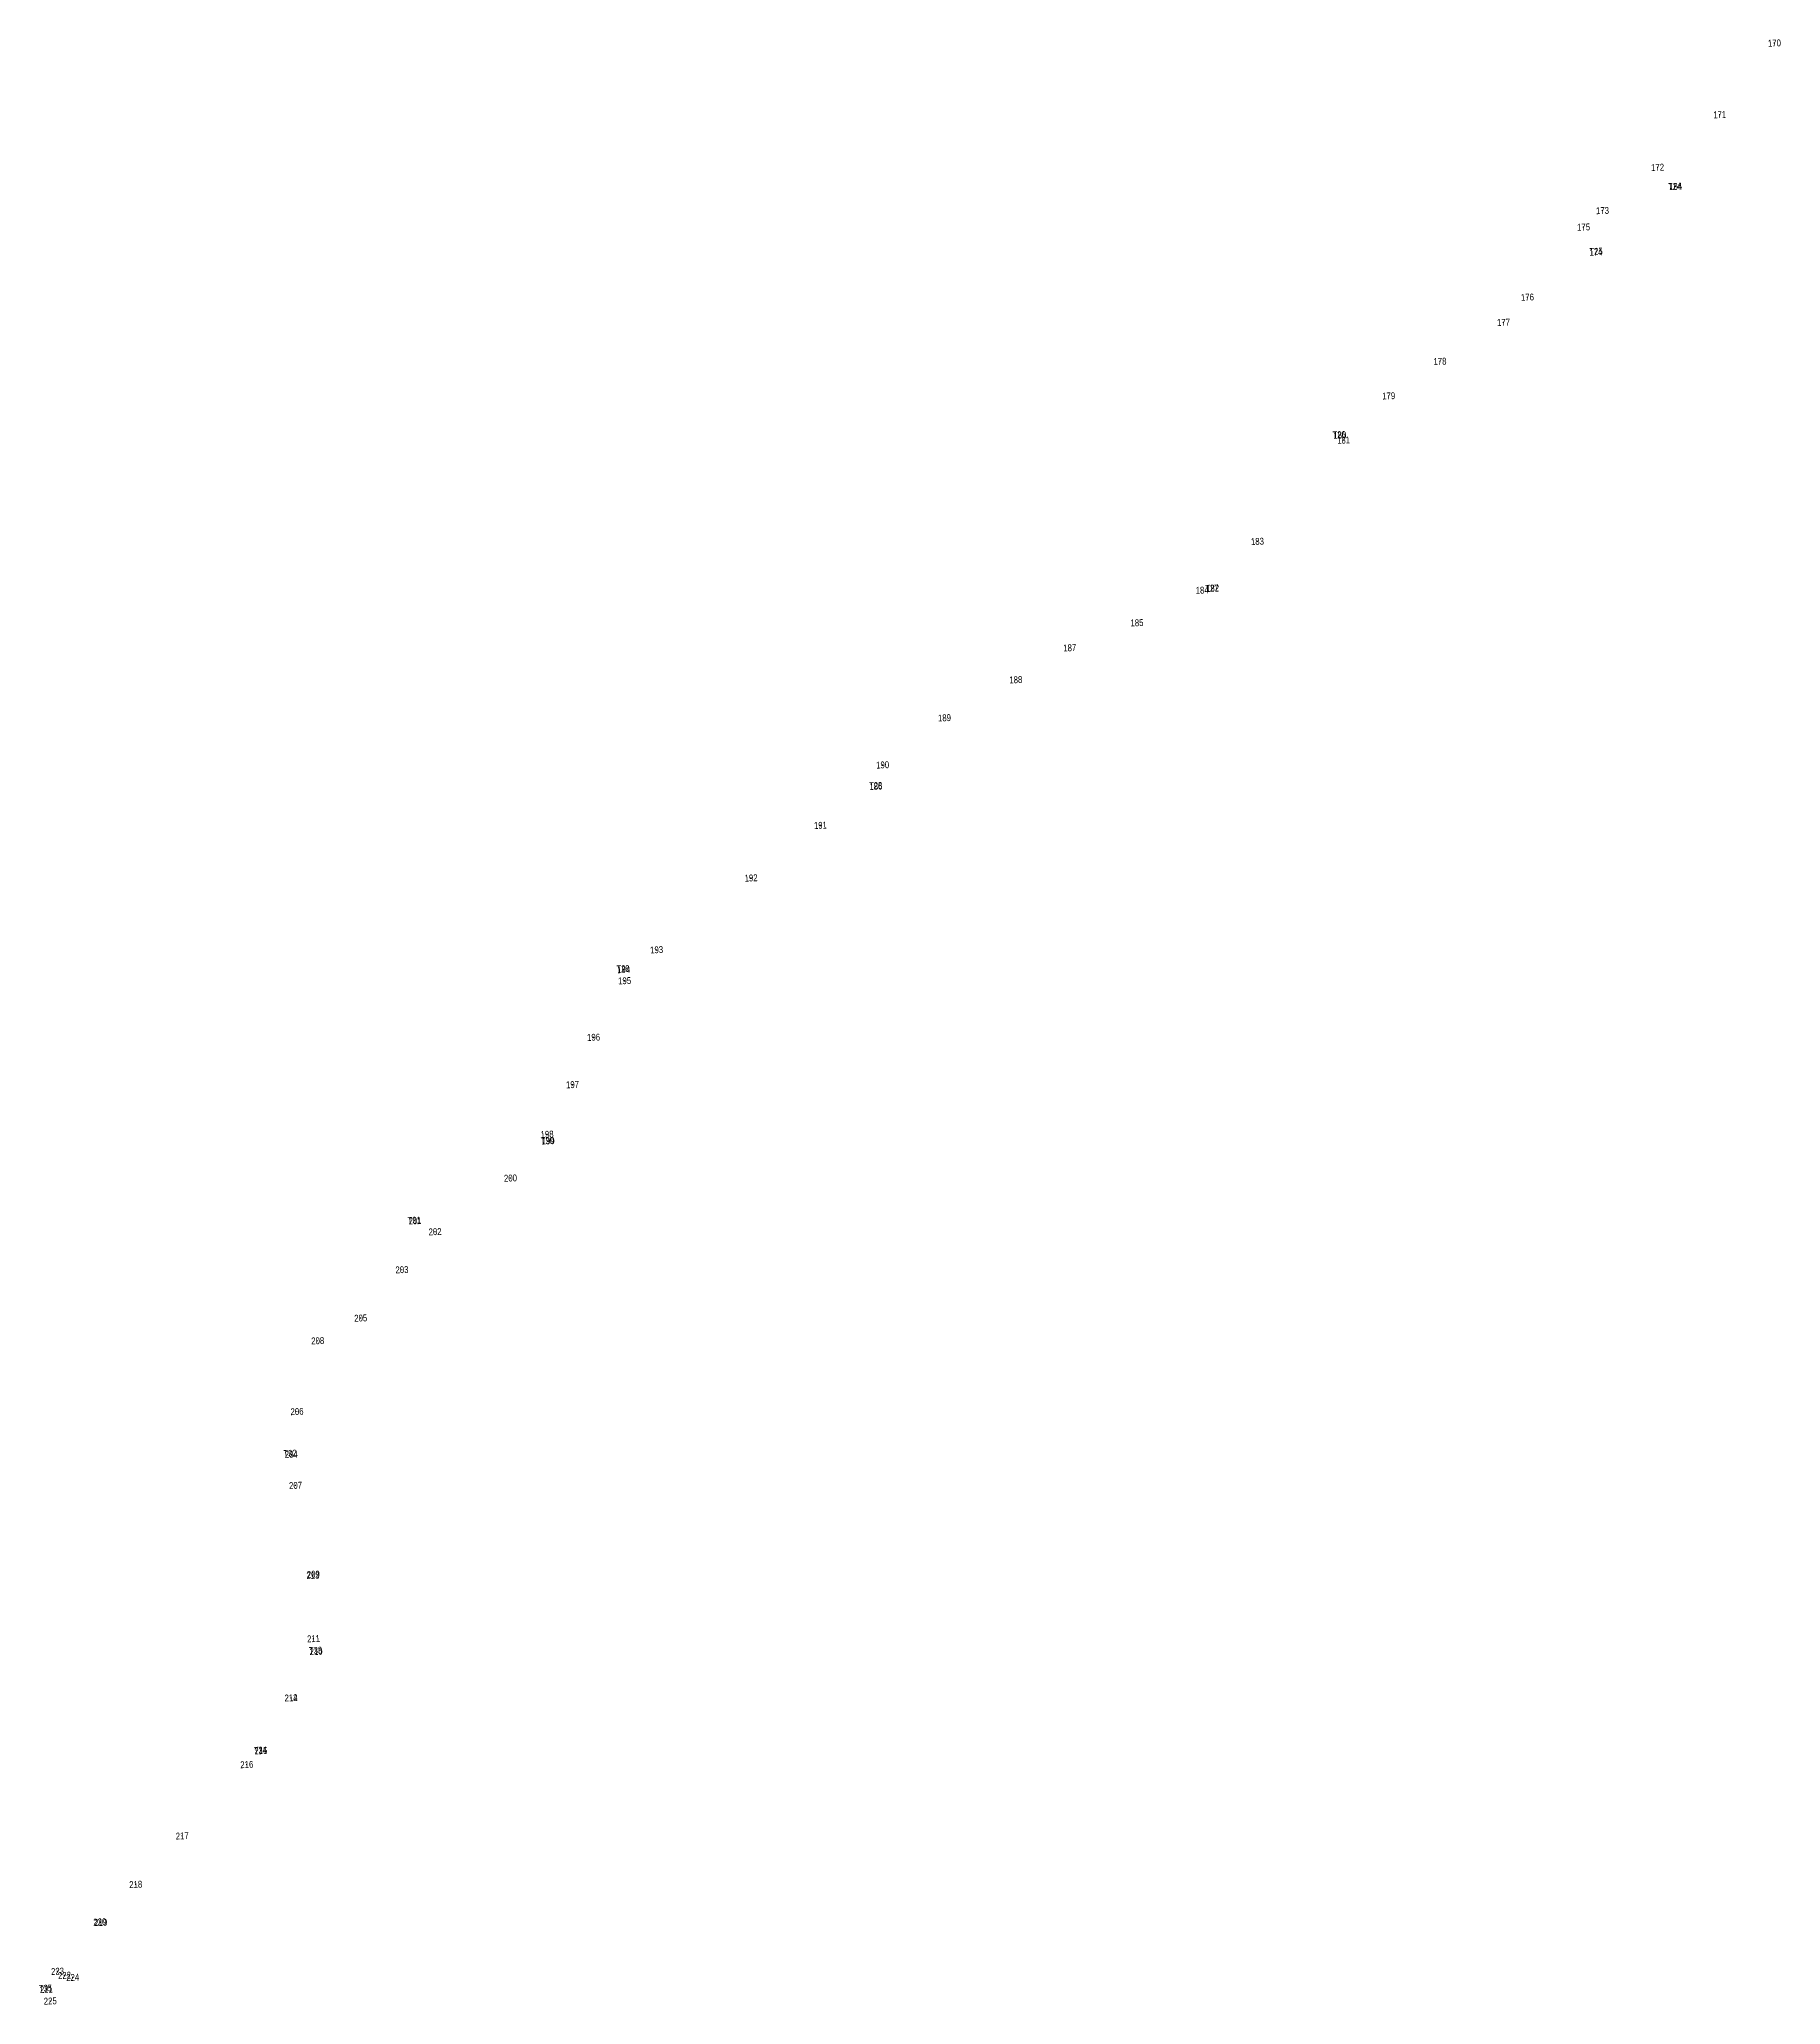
# Model space of a CAD drawing. Header units: metres. Extents: x 542696 to 545216, y 1823513 to 1835687.
# Drawn here: x 543409 to 544677, y 1829634 to 1831065 of the extents above; entities that cross this region are included whole.
import ezdxf
from ezdxf.enums import TextEntityAlignment as Align

# ---------------------------------------------------------------- set-up
doc = ezdxf.new("R2010")
doc.units = ezdxf.units.M
doc.header["$LTSCALE"] = 2
doc.layers.add('11', color=7, linetype='Continuous', lineweight=13)
doc.layers.add('12', color=7, linetype='Continuous')

msp = doc.modelspace()

# ---------------------------------------------------------------- linework, layer by layer
at = {"layer": '11'}
for p, q in [((544672.21, 1831061.89), (544671.59, 1831061.87)), ((544671.9, 1831061.57), (544671.88, 1831062.19)), ((544632.39, 1831009.74), (544631.77, 1831009.72)), ((544632.09, 1831009.43), (544632.07, 1831010.05)), ((544587.17, 1830971.41), (544586.56, 1830971.39)), ((544586.88, 1830971.07), (544586.85, 1830971.7)), ((544600.3, 1830957.55), (544599.68, 1830957.53)), ((544600.01, 1830957.23), (544599.98, 1830957.85)), ((544547.12, 1830939.99), (544546.49, 1830939.96)), ((544546.82, 1830939.67), (544546.79, 1830940.29)), ((544533.27, 1830927.95), (544532.64, 1830927.93)), ((544532.98, 1830927.62), (544532.94, 1830928.25)), ((544542.32, 1830909.72), (544541.7, 1830909.7)), ((544542.01, 1830909.39), (544541.99, 1830910.01)), ((544492.44, 1830876.94), (544491.82, 1830876.92)), ((544492.13, 1830876.62), (544492.11, 1830877.24)), ((544475.05, 1830858.63), (544474.43, 1830858.61)), ((544474.75, 1830858.3), (544474.72, 1830858.93)), ((544428.77, 1830830.21), (544428.14, 1830830.19)), ((544428.48, 1830829.88), (544428.45, 1830830.51)), ((544391.47, 1830805.11), (544390.84, 1830805.07)), ((544391.18, 1830804.77), (544391.16, 1830805.4)), ((544355.94, 1830776.56), (544355.32, 1830776.54)), ((544355.63, 1830776.23), (544355.61, 1830776.85)), ((544358.62, 1830772.93), (544358, 1830772.91)), ((544358.33, 1830772.61), (544358.31, 1830773.23)), ((544295.92, 1830699.22), (544295.29, 1830699.2)), ((544295.63, 1830698.91), (544295.6, 1830699.52)), ((544255.72, 1830663.75), (544255.09, 1830663.72)), ((544255.43, 1830663.42), (544255.41, 1830664.04)), ((544263.31, 1830665.08), (544262.68, 1830665.05)), ((544263.02, 1830664.75), (544262.99, 1830665.37)), ((544208.24, 1830639.97), (544207.61, 1830639.95)), ((544207.95, 1830639.65), (544207.91, 1830640.27)), ((544159.33, 1830621.76), (544158.72, 1830621.73)), ((544159.04, 1830621.44), (544159.01, 1830622.06)), ((544120.08, 1830598.5), (544119.45, 1830598.48)), ((544119.79, 1830598.18), (544119.77, 1830598.8)), ((544068.17, 1830570.8), (544067.55, 1830570.76)), ((544067.87, 1830570.47), (544067.85, 1830571.09)), ((544023.18, 1830536.5), (544022.55, 1830536.48)), ((544022.88, 1830536.17), (544022.86, 1830536.79)), ((544018.15, 1830520.95), (544017.53, 1830520.92)), ((544017.85, 1830520.63), (544017.83, 1830521.25)), ((543977.87, 1830492.54), (543977.25, 1830492.52)), ((543977.57, 1830492.21), (543977.55, 1830492.84)), ((543927.41, 1830454.24), (543926.79, 1830454.21)), ((543927.11, 1830453.92), (543927.08, 1830454.55)), ((543858.68, 1830401.97), (543858.06, 1830401.94)), ((543858.38, 1830401.63), (543858.36, 1830402.26)), ((543834.73, 1830387.57), (543834.11, 1830387.55)), ((543834.44, 1830387.24), (543834.42, 1830387.86)), ((543835.38, 1830379.44), (543834.76, 1830379.41)), ((543835.09, 1830379.11), (543835.05, 1830379.74)), ((543812.77, 1830338.27), (543812.15, 1830338.25)), ((543812.47, 1830337.95), (543812.45, 1830338.57)), ((543797.45, 1830303.81), (543796.83, 1830303.79)), ((543797.15, 1830303.5), (543797.13, 1830304.12)), ((543778.92, 1830267.7), (543778.3, 1830267.67)), ((543778.63, 1830267.37), (543778.61, 1830267.99)), ((543779.7, 1830262.88), (543779.07, 1830262.86)), ((543779.41, 1830262.56), (543779.39, 1830263.18)), ((543752.3, 1830235.81), (543751.68, 1830235.78)), ((543752.01, 1830235.49), (543751.98, 1830236.12)), ((543682.82, 1830204.68), (543682.19, 1830204.65)), ((543682.52, 1830204.36), (543682.49, 1830204.97)), ((543697.43, 1830196.8), (543696.8, 1830196.76)), ((543697.12, 1830196.47), (543697.09, 1830197.09)), ((543673.32, 1830169.15), (543672.69, 1830169.13)), ((543673.02, 1830168.83), (543673, 1830169.46)), ((543643.33, 1830133.93), (543642.71, 1830133.91)), ((543643.02, 1830133.61), (543643, 1830134.23)), ((543612, 1830117.4), (543611.37, 1830117.38)), ((543611.71, 1830117.08), (543611.69, 1830117.7)), ((543596.93, 1830065.9), (543596.31, 1830065.87)), ((543596.63, 1830065.57), (543596.61, 1830066.19)), ((543592.73, 1830034.74), (543592.11, 1830034.71)), ((543592.44, 1830034.41), (543592.41, 1830035.04)), ((543595.86, 1830012.14), (543595.24, 1830012.12)), ((543595.57, 1830011.82), (543595.55, 1830012.45)), ((543608.51, 1829946.65), (543607.88, 1829946.62)), ((543608.82, 1829947.51), (543608.19, 1829947.48)), ((543608.22, 1829946.32), (543608.2, 1829946.95)), ((543608.51, 1829947.19), (543608.49, 1829947.81)), ((543608.94, 1829900.58), (543608.31, 1829900.55)), ((543608.64, 1829900.25), (543608.62, 1829900.87)), ((543610.78, 1829891.25), (543610.16, 1829891.23)), ((543610.48, 1829890.93), (543610.45, 1829891.55)), ((543592.56, 1829857.54), (543591.93, 1829857.52)), ((543592.61, 1829857.52), (543591.99, 1829857.5)), ((543592.26, 1829857.22), (543592.22, 1829857.84)), ((543592.32, 1829857.21), (543592.28, 1829857.83)), ((543570.66, 1829819.03), (543570.03, 1829819)), ((543570.35, 1829818.71), (543570.32, 1829819.34)), ((543560.39, 1829808.95), (543559.77, 1829808.93)), ((543560.1, 1829808.63), (543560.08, 1829809.25)), ((543513.41, 1829757.05), (543512.78, 1829757.03)), ((543513.11, 1829756.73), (543513.09, 1829757.35)), ((543479.56, 1829721.76), (543478.93, 1829721.73)), ((543479.26, 1829721.44), (543479.24, 1829722.06)), ((543453.42, 1829694.48), (543452.79, 1829694.45)), ((543453.12, 1829694.16), (543453.09, 1829694.78)), ((543454.16, 1829694.04), (543453.53, 1829694.01)), ((543453.85, 1829693.71), (543453.82, 1829694.34)), ((543422.68, 1829658.54), (543422.05, 1829658.51)), ((543422.37, 1829658.22), (543422.34, 1829658.84)), ((543414.46, 1829645.37), (543413.84, 1829645.34)), ((543414.16, 1829645.05), (543414.13, 1829645.67)), ((543427.73, 1829655.54), (543427.11, 1829655.51)), ((543427.43, 1829655.21), (543427.41, 1829655.83)), ((543433.7, 1829654.06), (543433.08, 1829654.03)), ((543433.41, 1829653.74), (543433.38, 1829654.36)), ((543417.35, 1829636.86), (543416.73, 1829636.84)), ((543417.05, 1829636.55), (543417.03, 1829637.17))]:
    msp.add_line(p, q, dxfattribs=at)

# ---------------------------------------------------------------- texts
at = {"layer": '12'}
for s, width, p in [('170', 0.85, (544672.087, 1831059.389)), ('171', 0.8, (544632.277, 1831007.24)), ('172', 0.85, (544587.057, 1830968.909)), ('T24 ', 0.8, (544600.237, 1830955.095)), ('164', 0.85, (544600.192, 1830955.047)), ('175', 0.85, (544533.157, 1830925.45)), ('173', 0.85, (544546.997, 1830937.479)), ('T25 ', 0.8, (544543.037, 1830907.815)), ('174', 0.85, (544542.192, 1830907.217)), ('176', 0.85, (544492.322, 1830874.441)), ('177', 0.85, (544474.937, 1830856.121)), ('178', 0.85, (544428.667, 1830827.699)), ('179', 0.85, (544391.362, 1830802.597)), ('T26 ', 0.8, (544356.107, 1830774.405)), ('180', 0.85, (544355.827, 1830774.059)), ('181', 0.8, (544358.517, 1830770.42)), ('183', 0.85, (544295.807, 1830696.719)), ('184', 0.85, (544255.612, 1830661.237)), ('T27 ', 0.8, (544263.407, 1830662.695)), ('182', 0.85, (544263.197, 1830662.569)), ('185', 0.85, (544208.127, 1830637.47)), ('187', 0.85, (544159.217, 1830619.251)), ('188', 0.85, (544119.967, 1830595.999)), ('189', 0.85, (544068.052, 1830568.287)), ('190', 0.85, (544023.067, 1830533.999)), ('T28 ', 0.8, (544018.837, 1830519.015)), ('186', 0.85, (544018.042, 1830518.441)), ('191', 0.8, (543977.757, 1830490.04)), ('192', 0.85, (543927.297, 1830451.729)), ('193', 0.85, (543858.567, 1830399.459)), ('T29 ', 0.8, (543834.907, 1830385.735)), ('194', 0.85, (543834.612, 1830385.057)), ('195', 0.85, (543835.267, 1830376.93)), ('196', 0.85, (543812.672, 1830335.771)), ('197', 0.85, (543797.337, 1830301.311)), ('T30 ', 0.8, (543779.767, 1830260.475)), ('198', 0.85, (543778.817, 1830265.189)), ('199', 0.85, (543779.592, 1830260.377)), ('200', 0.85, (543752.187, 1830233.309)), ('T31 ', 0.8, (543682.947, 1830202.645)), ('201', 0.8, (543682.707, 1830202.17)), ('202', 0.85, (543697.297, 1830194.289)), ('203', 0.85, (543673.207, 1830166.639)), ('205', 0.85, (543643.207, 1830131.43)), ('208', 0.85, (543611.897, 1830114.899)), ('206', 0.85, (543596.822, 1830063.391)), ('T32 ', 0.8, (543592.517, 1830032.985)), ('204', 0.85, (543592.612, 1830032.237)), ('207', 0.85, (543595.757, 1830009.641)), ('213', 0.85, (543608.407, 1829944.139)), ('209', 0.85, (543608.702, 1829944.997)), ('211', 0.8, (543608.827, 1829898.07)), ('T33 ', 0.8, (543611.127, 1829889.605)), ('210', 0.85, (543610.667, 1829888.749)), ('212', 0.85, (543592.437, 1829855.039)), ('214', 0.85, (543592.492, 1829855.017)), ('T34 ', 0.8, (543570.937, 1829816.975)), ('215', 0.85, (543570.537, 1829816.52)), ('216', 0.85, (543560.292, 1829806.451)), ('217', 0.85, (543513.297, 1829754.551)), ('218', 0.85, (543479.447, 1829719.249)), ('220', 0.85, (543453.307, 1829691.969)), ('219', 0.85, (543454.022, 1829691.537)), ('223', 0.85, (543422.557, 1829656.029)), ('222', 0.85, (543427.617, 1829653.029)), ('224', 0.85, (543433.582, 1829651.547)), ('T35 ', 0.8, (543414.597, 1829643.725)), ('221', 0.8, (543414.347, 1829642.87)), ('225', 0.85, (543417.237, 1829634.36))]:
    msp.add_text(s, height=5, rotation=2.241, dxfattribs=dict(at, width=width)).set_placement(p, align=Align.CENTER)

doc.saveas('drawing.dxf')
